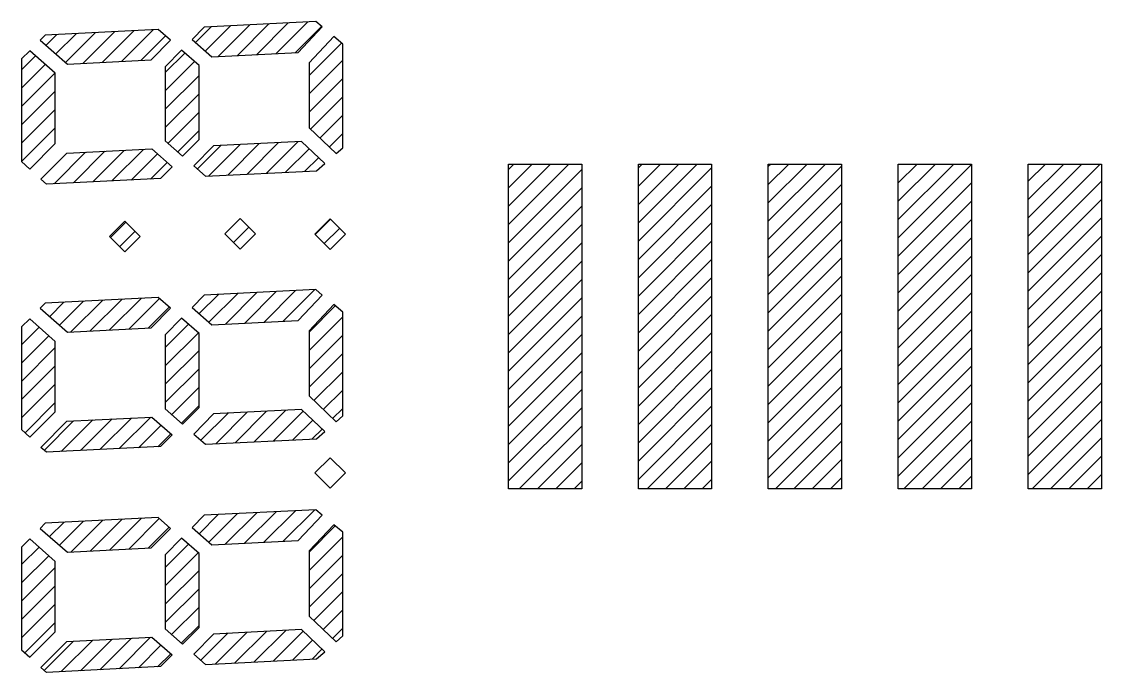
# Model space of a CAD drawing. Header units: millimetres. Extents: x 496 to 1208, y 1378 to 1539.
# Drawn here: x 1106.09 to 1121.96, y 1459.28 to 1468.84 of the extents above; entities that cross this region are included whole.
import ezdxf

# ---------------------------------------------------------------- set-up
doc = ezdxf.new("R2010")
doc.units = ezdxf.units.MM
doc.header["$LTSCALE"] = 3
pattern_1 = [(225, (-1337.04233, 2320.39868), (-0.134703842, 0.134703842), [])]

msp = doc.modelspace()

# ---------------------------------------------------------------- hatches: boundary and pattern name
at = {"linetype": 'Continuous'}
h = msp.add_hatch(dxfattribs=at)
h.set_pattern_fill('ANSI31', color=256, scale=0.06, angle=90, style=0)
h.set_pattern_definition(pattern_1)
h.paths.add_polyline_path([(1108.276, 1468.568), (1108.097, 1468.726), (1106.436, 1468.642), (1106.363, 1468.568), (1106.763, 1468.218), (1107.993, 1468.28)])
h = msp.add_hatch(dxfattribs=at)
h.set_pattern_fill('ANSI31', color=256, scale=0.06, angle=90, style=0)
h.set_pattern_definition(pattern_1)
h.paths.add_polyline_path([(1108.885, 1468.325), (1110.154, 1468.389), (1110.506, 1468.763), (1110.411, 1468.842), (1108.773, 1468.76), (1108.596, 1468.579)])
h = msp.add_hatch(dxfattribs=at)
h.set_pattern_fill('ANSI31', color=256, scale=0.06, angle=90, style=0)
h.set_pattern_definition(pattern_1)
h.paths.add_polyline_path([(1110.809, 1466.988), (1110.809, 1468.511), (1110.676, 1468.622), (1110.314, 1468.237), (1110.314, 1467.279), (1110.71, 1466.901)])
h = msp.add_hatch(dxfattribs=at)
h.set_pattern_fill('ANSI31', color=256, scale=0.06, angle=90, style=0)
h.set_pattern_definition(pattern_1)
h.paths.add_polyline_path([(1106.583, 1468.082), (1106.207, 1468.412), (1106.088, 1468.293), (1106.088, 1466.784), (1106.21, 1466.673), (1106.583, 1467.048)])
h = msp.add_hatch(dxfattribs=at)
h.set_pattern_fill('ANSI31', color=256, scale=0.06, angle=90, style=0)
h.set_pattern_definition(pattern_1)
h.paths.add_polyline_path([(1108.454, 1466.865), (1108.696, 1467.111), (1108.696, 1468.197), (1108.441, 1468.422), (1108.201, 1468.178), (1108.201, 1467.089)])
h = msp.add_hatch(dxfattribs=at)
h.set_pattern_fill('ANSI31', color=256, scale=0.06, angle=90, style=0)
h.set_pattern_definition(pattern_1)
h.paths.add_polyline_path([(1108.003, 1466.97), (1106.753, 1466.907), (1106.372, 1466.524), (1106.452, 1466.451), (1108.13, 1466.535), (1108.3, 1466.708)])
h = msp.add_hatch(dxfattribs=at)
h.set_pattern_fill('ANSI31', color=256, scale=0.06, angle=90, style=0)
h.set_pattern_definition(pattern_1)
h.paths.add_polyline_path([(1108.62, 1466.72), (1108.791, 1466.568), (1110.425, 1466.651), (1110.544, 1466.755), (1110.203, 1467.08), (1108.91, 1467.015)])
h = msp.add_hatch(dxfattribs=at)
h.set_pattern_fill('ANSI31', color=256, scale=0.06, angle=90, style=0)
h.set_pattern_definition(pattern_1)
h.paths.add_polyline_path([(1114.321, 1466.749), (1113.244, 1466.749), (1113.244, 1461.976), (1114.321, 1461.976)])
h = msp.add_hatch(dxfattribs=at)
h.set_pattern_fill('ANSI31', color=256, scale=0.06, angle=90, style=0)
h.set_pattern_definition(pattern_1)
h.paths.add_polyline_path([(1116.231, 1466.749), (1115.154, 1466.749), (1115.154, 1461.976), (1116.231, 1461.976)])
h = msp.add_hatch(dxfattribs=at)
h.set_pattern_fill('ANSI31', color=256, scale=0.06, angle=90, style=0)
h.set_pattern_definition(pattern_1)
h.paths.add_polyline_path([(1118.141, 1466.749), (1117.064, 1466.749), (1117.064, 1461.976), (1118.141, 1461.976)])
h = msp.add_hatch(dxfattribs=at)
h.set_pattern_fill('ANSI31', color=256, scale=0.06, angle=90, style=0)
h.set_pattern_definition(pattern_1)
h.paths.add_polyline_path([(1120.051, 1466.749), (1118.974, 1466.749), (1118.974, 1461.976), (1120.051, 1461.976)])
h = msp.add_hatch(dxfattribs=at)
h.set_pattern_fill('ANSI31', color=256, scale=0.06, angle=90, style=0)
h.set_pattern_definition(pattern_1)
h.paths.add_polyline_path([(1121.961, 1466.749), (1120.884, 1466.749), (1120.884, 1461.976), (1121.961, 1461.976)])
h = msp.add_hatch(dxfattribs=at)
h.set_pattern_fill('ANSI31', color=256, scale=0.06, angle=90, style=0)
h.set_pattern_definition(pattern_1)
h.paths.add_polyline_path([(1107.606, 1465.907), (1107.382, 1465.683), (1107.606, 1465.459), (1107.83, 1465.683)])
h = msp.add_hatch(dxfattribs=at)
h.set_pattern_fill('ANSI31', color=256, scale=0.06, angle=90, style=0)
h.set_pattern_definition(pattern_1)
h.paths.add_polyline_path([(1109.302, 1465.946), (1109.078, 1465.721), (1109.302, 1465.497), (1109.527, 1465.721)])
h = msp.add_hatch(dxfattribs=at)
h.set_pattern_fill('ANSI31', color=256, scale=0.06, angle=90, style=0)
h.set_pattern_definition(pattern_1)
h.paths.add_polyline_path([(1110.623, 1465.941), (1110.399, 1465.717), (1110.623, 1465.492), (1110.847, 1465.717)])
h = msp.add_hatch(dxfattribs=at)
h.set_pattern_fill('ANSI31', color=256, scale=0.06, angle=90, style=0)
h.set_pattern_definition(pattern_1)
h.paths.add_polyline_path([(1108.885, 1464.385), (1110.154, 1464.449), (1110.506, 1464.823), (1110.411, 1464.903), (1108.773, 1464.82), (1108.596, 1464.64)])
h = msp.add_hatch(dxfattribs=at)
h.set_pattern_fill('ANSI31', color=256, scale=0.06, angle=90, style=0)
h.set_pattern_definition(pattern_1)
h.paths.add_polyline_path([(1108.276, 1464.628), (1108.097, 1464.786), (1106.436, 1464.702), (1106.363, 1464.629), (1106.763, 1464.278), (1107.993, 1464.34)])
h = msp.add_hatch(dxfattribs=at)
h.set_pattern_fill('ANSI31', color=256, scale=0.06, angle=90, style=0)
h.set_pattern_definition(pattern_1)
h.paths.add_polyline_path([(1110.809, 1463.049), (1110.809, 1464.571), (1110.676, 1464.682), (1110.314, 1464.298), (1110.314, 1463.339), (1110.71, 1462.961)])
h = msp.add_hatch(dxfattribs=at)
h.set_pattern_fill('ANSI31', color=256, scale=0.06, angle=90, style=0)
h.set_pattern_definition(pattern_1)
h.paths.add_polyline_path([(1106.583, 1464.142), (1106.207, 1464.473), (1106.088, 1464.353), (1106.088, 1462.845), (1106.21, 1462.733), (1106.583, 1463.108)])
h = msp.add_hatch(dxfattribs=at)
h.set_pattern_fill('ANSI31', color=256, scale=0.06, angle=90, style=0)
h.set_pattern_definition(pattern_1)
h.paths.add_polyline_path([(1108.454, 1462.926), (1108.696, 1463.172), (1108.696, 1464.258), (1108.441, 1464.482), (1108.201, 1464.238), (1108.201, 1463.149)])
h = msp.add_hatch(dxfattribs=at)
h.set_pattern_fill('ANSI31', color=256, scale=0.06, angle=90, style=0)
h.set_pattern_definition(pattern_1)
h.paths.add_polyline_path([(1108.62, 1462.78), (1108.791, 1462.629), (1110.425, 1462.711), (1110.544, 1462.815), (1110.203, 1463.141), (1108.91, 1463.076)])
h = msp.add_hatch(dxfattribs=at)
h.set_pattern_fill('ANSI31', color=256, scale=0.06, angle=90, style=0)
h.set_pattern_definition(pattern_1)
h.paths.add_polyline_path([(1108.003, 1463.03), (1106.753, 1462.967), (1106.372, 1462.584), (1106.452, 1462.511), (1108.13, 1462.595), (1108.3, 1462.768)])
h = msp.add_hatch(dxfattribs=at)
h.set_pattern_fill('ANSI31', color=256, scale=0.06, angle=90, style=0)
h.set_pattern_definition(pattern_1)
h.paths.add_polyline_path([(1108.276, 1461.393), (1108.097, 1461.551), (1106.436, 1461.467), (1106.363, 1461.393), (1106.763, 1461.043), (1107.993, 1461.105)])
h = msp.add_hatch(dxfattribs=at)
h.set_pattern_fill('ANSI31', color=256, scale=0.06, angle=90, style=0)
h.set_pattern_definition(pattern_1)
h.paths.add_polyline_path([(1108.885, 1461.15), (1110.154, 1461.214), (1110.506, 1461.588), (1110.411, 1461.667), (1108.773, 1461.585), (1108.596, 1461.404)])
h = msp.add_hatch(dxfattribs=at)
h.set_pattern_fill('ANSI31', color=256, scale=0.06, angle=90, style=0)
h.set_pattern_definition(pattern_1)
h.paths.add_polyline_path([(1110.809, 1459.813), (1110.809, 1461.336), (1110.676, 1461.447), (1110.314, 1461.062), (1110.314, 1460.104), (1110.71, 1459.726)])
h = msp.add_hatch(dxfattribs=at)
h.set_pattern_fill('ANSI31', color=256, scale=0.06, angle=90, style=0)
h.set_pattern_definition(pattern_1)
h.paths.add_polyline_path([(1106.583, 1460.907), (1106.207, 1461.237), (1106.088, 1461.118), (1106.088, 1459.609), (1106.21, 1459.498), (1106.583, 1459.873)])
h = msp.add_hatch(dxfattribs=at)
h.set_pattern_fill('ANSI31', color=256, scale=0.06, angle=90, style=0)
h.set_pattern_definition(pattern_1)
h.paths.add_polyline_path([(1108.454, 1459.69), (1108.696, 1459.937), (1108.696, 1461.022), (1108.441, 1461.247), (1108.201, 1461.003), (1108.201, 1459.914)])
h = msp.add_hatch(dxfattribs=at)
h.set_pattern_fill('ANSI31', color=256, scale=0.06, angle=90, style=0)
h.set_pattern_definition(pattern_1)
h.paths.add_polyline_path([(1108.62, 1459.545), (1108.791, 1459.393), (1110.425, 1459.476), (1110.544, 1459.58), (1110.203, 1459.905), (1108.91, 1459.84)])
h = msp.add_hatch(dxfattribs=at)
h.set_pattern_fill('ANSI31', color=256, scale=0.06, angle=90, style=0)
h.set_pattern_definition(pattern_1)
h.paths.add_polyline_path([(1108.003, 1459.795), (1106.753, 1459.732), (1106.372, 1459.349), (1106.452, 1459.276), (1108.13, 1459.36), (1108.3, 1459.533)])

# ---------------------------------------------------------------- linework, layer by layer
for points in [[(1108.276, 1468.568), (1108.097, 1468.726), (1106.436, 1468.642), (1106.363, 1468.568), (1106.763, 1468.218), (1107.993, 1468.28)], [(1108.885, 1468.325), (1110.154, 1468.389), (1110.506, 1468.763), (1110.411, 1468.842), (1108.773, 1468.76), (1108.596, 1468.579)], [(1110.809, 1466.988), (1110.809, 1468.511), (1110.676, 1468.622), (1110.314, 1468.237), (1110.314, 1467.279), (1110.71, 1466.901)], [(1106.583, 1468.082), (1106.207, 1468.412), (1106.088, 1468.293), (1106.088, 1466.784), (1106.21, 1466.673), (1106.583, 1467.048)], [(1108.454, 1466.865), (1108.696, 1467.111), (1108.696, 1468.197), (1108.441, 1468.422), (1108.201, 1468.178), (1108.201, 1467.089)], [(1108.3, 1466.708), (1108.13, 1466.535), (1106.452, 1466.451), (1106.372, 1466.524), (1106.753, 1466.907), (1108.003, 1466.97)], [(1108.62, 1466.72), (1108.791, 1466.568), (1110.425, 1466.651), (1110.544, 1466.755), (1110.203, 1467.08), (1108.91, 1467.015)], [(1114.321, 1461.976), (1113.244, 1461.976), (1113.244, 1466.749), (1114.321, 1466.749)], [(1116.231, 1461.976), (1115.154, 1461.976), (1115.154, 1466.749), (1116.231, 1466.749)], [(1118.141, 1461.976), (1117.064, 1461.976), (1117.064, 1466.749), (1118.141, 1466.749)], [(1120.051, 1461.976), (1118.974, 1461.976), (1118.974, 1466.749), (1120.051, 1466.749)], [(1121.961, 1461.976), (1120.884, 1461.976), (1120.884, 1466.749), (1121.961, 1466.749)], [(1107.606, 1465.907), (1107.382, 1465.683), (1107.606, 1465.459), (1107.83, 1465.683)], [(1109.302, 1465.946), (1109.078, 1465.721), (1109.302, 1465.497), (1109.527, 1465.721)], [(1110.623, 1465.941), (1110.399, 1465.717), (1110.623, 1465.492), (1110.847, 1465.717)], [(1108.885, 1464.385), (1110.154, 1464.449), (1110.506, 1464.823), (1110.411, 1464.903), (1108.773, 1464.82), (1108.596, 1464.64)], [(1108.276, 1464.628), (1108.097, 1464.786), (1106.436, 1464.702), (1106.363, 1464.629), (1106.763, 1464.278), (1107.993, 1464.34)], [(1110.809, 1463.049), (1110.809, 1464.571), (1110.676, 1464.682), (1110.314, 1464.298), (1110.314, 1463.339), (1110.71, 1462.961)], [(1106.583, 1464.142), (1106.207, 1464.473), (1106.088, 1464.353), (1106.088, 1462.845), (1106.21, 1462.733), (1106.583, 1463.108)], [(1108.454, 1462.926), (1108.696, 1463.172), (1108.696, 1464.258), (1108.441, 1464.482), (1108.201, 1464.238), (1108.201, 1463.149)], [(1108.62, 1462.78), (1108.791, 1462.629), (1110.425, 1462.711), (1110.544, 1462.815), (1110.203, 1463.141), (1108.91, 1463.076)], [(1108.3, 1462.768), (1108.13, 1462.595), (1106.452, 1462.511), (1106.372, 1462.584), (1106.753, 1462.967), (1108.003, 1463.03)], [(1110.623, 1462.432), (1110.399, 1462.207), (1110.623, 1461.983), (1110.847, 1462.207)], [(1108.276, 1461.393), (1108.097, 1461.551), (1106.436, 1461.467), (1106.363, 1461.393), (1106.763, 1461.043), (1107.993, 1461.105)], [(1108.885, 1461.15), (1110.154, 1461.214), (1110.506, 1461.588), (1110.411, 1461.667), (1108.773, 1461.585), (1108.596, 1461.404)], [(1110.809, 1459.813), (1110.809, 1461.336), (1110.676, 1461.447), (1110.314, 1461.062), (1110.314, 1460.104), (1110.71, 1459.726)], [(1106.583, 1460.907), (1106.207, 1461.237), (1106.088, 1461.118), (1106.088, 1459.609), (1106.21, 1459.498), (1106.583, 1459.873)], [(1108.454, 1459.69), (1108.696, 1459.937), (1108.696, 1461.022), (1108.441, 1461.247), (1108.201, 1461.003), (1108.201, 1459.914)], [(1108.62, 1459.545), (1108.791, 1459.393), (1110.425, 1459.476), (1110.544, 1459.58), (1110.203, 1459.905), (1108.91, 1459.84)], [(1108.3, 1459.533), (1108.13, 1459.36), (1106.452, 1459.276), (1106.372, 1459.349), (1106.753, 1459.732), (1108.003, 1459.795)]]:
    msp.add_lwpolyline(points, close=True, dxfattribs=at)

doc.saveas('drawing.dxf')
